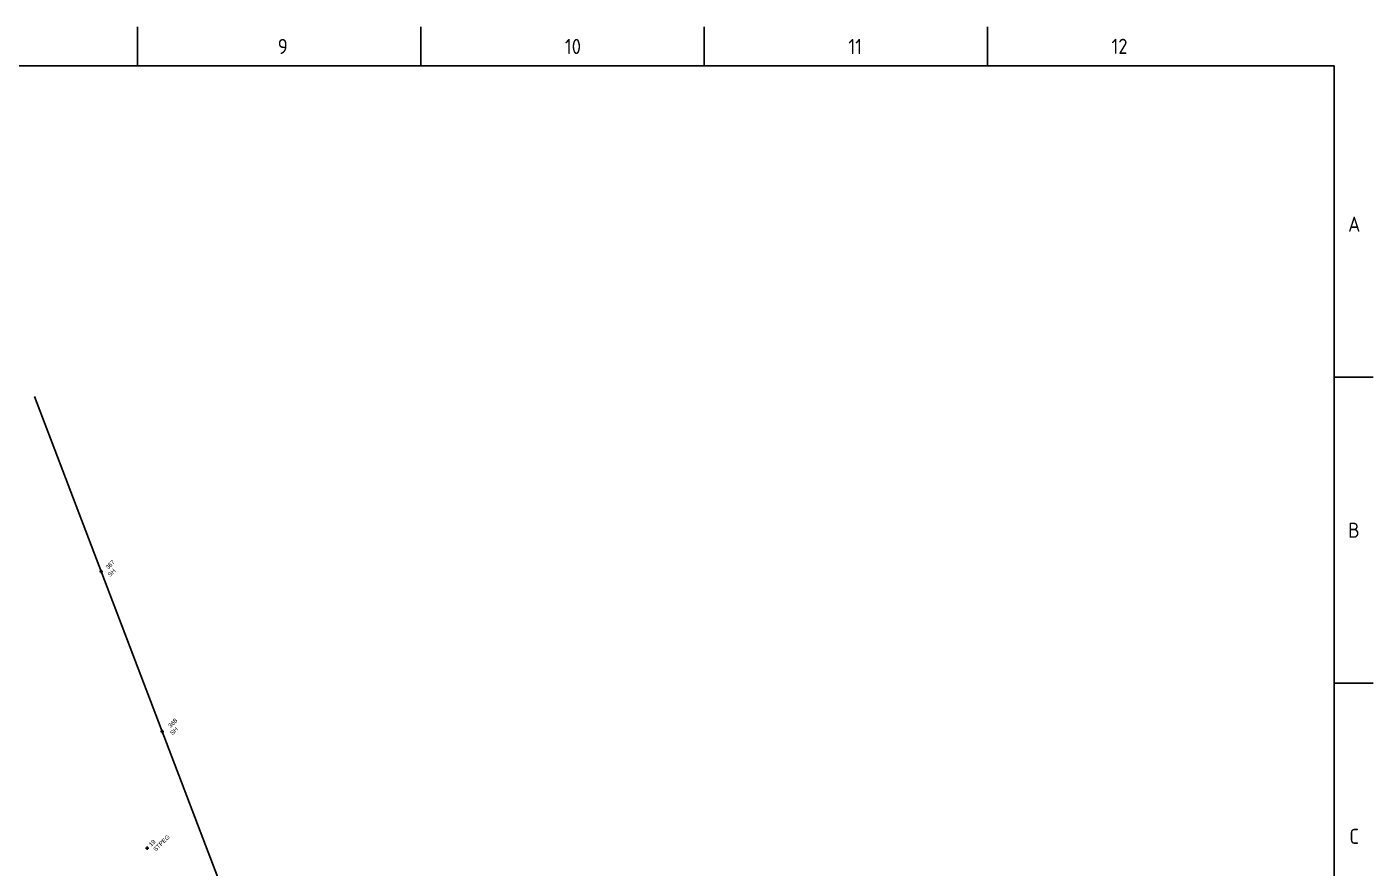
# Paper-space layout 'Survey' of a CAD drawing. Header units: metres, sheet in millimetres. Extents: x -21 to 813, y -3 to 583.
# Drawn here: x 501.6 to 812.8, y 389 to 583.4 of the extents above; entities that cross this region are included whole.
import ezdxf
from ezdxf.enums import TextEntityAlignment as Align

# ---------------------------------------------------------------- set-up
doc = ezdxf.new("R2010")
doc.units = ezdxf.units.M
doc.layers.get('0').update_dxf_attribs({"color": 6})
doc.layers.add('Notes', color=7, linetype='Continuous')
doc.layers.add('SupportsUG_SP_EXT', color=7, linetype='Continuous')
doc.layers.get('0').freeze()
doc.styles.add('ARIAL', font='arial.ttf', dxfattribs={"height": 2})
doc.styles.add('iecISOCP', font='isocp.shx')
doc.styles.get("Standard").update_dxf_attribs({"font": 'arial.ttf'})

# ---------------------------------------------------------------- blocks, each defined once
blk = doc.blocks.new('A1_FRAME_TITLE')
at = {"layer": 'Notes', "linetype": 'Continuous'}
for p, q in [((547.7, 574.39), (547.7, 583.39)), ((613.21, 574.39), (613.21, 583.39)), ((678.72, 574.39), (678.72, 583.39)), ((744.23, 574.39), (744.23, 583.39)), ((833.35, 502.43), (824.35, 502.43)), ((824.37, 431.68), (833.35, 431.68))]:
    blk.add_line(p, q, dxfattribs=at)
at = {"layer": 'Notes', "color": 3, "linetype": 'Continuous'}
blk.add_line((824.37, 5.97), (824.37, 574.39), dxfattribs=at)
at = {"layer": 'Notes', "color": 3, "linetype": 'Continuous', "flags": 128}
blk.add_lwpolyline([(824.37, 574.39), (149.5, 574.39)], dxfattribs=at)
blk.add_attdef('DRAFT_NUM', (29.9, 23.29), '', height=2.5, rotation=90)
at = {"layer": 'Notes', "color": 7, "style": 'iecISOCP'}
for s, p in [('9', (580.11, 577.12)), ('10', (646.5, 577.12)), ('11', (712.06, 577.12)), ('12', (772.87, 577.16)), ('A', (827.58, 536.06)), ('B', (827.58, 465.31)), ('C', (827.87, 394.56))]:
    blk.add_text(s, height=3.5, dxfattribs=at).set_placement(p)
at = {"layer": 'Notes', "color": 7, "style": 'iecISOCP', "flags": 8}
blk.add_attdef('VERSION_NO', text='', height=2.5, rotation=90, dxfattribs=at).set_placement((302.04, 43.81), align=Align.MIDDLE_CENTER)
at = {"layer": 'Notes', "color": 7, "style": 'iecISOCP'}
for tag, p in [('CAP_NO', (513.19, 43.46)), ('IE_NUM', (513.05, 37.81)), ('REF_No_1', (335.24, 32.31)), ('REF_1', (362.52, 32.31)), ('GEN_WO', (441.71, 31.76)), ('HV_SWITCH', (513.46, 32.16)), ('REF_No_2', (335.24, 26.31)), ('REF_2', (362.52, 26.31)), ('OH_WO', (441.71, 25.81)), ('UBD_REF', (513.05, 25.83)), ('REF_No_3', (335.24, 20.31)), ('REF_3', (362.52, 20.31)), ('UG_WO', (441.71, 20.05)), ('GIS_MAP_No', (513.05, 20.04)), ('REF_No_4', (335.24, 14.31)), ('REF_4', (362.52, 14.31)), ('SUB_WO', (441.71, 13.81)), ('HV_OP_DIAG', (513.33, 14.2)), ('LGA', (512.95, 7.78))]:
    blk.add_attdef(tag, p, '', height=2.5, dxfattribs=at)
at = {"layer": 'Notes', "style": 'iecISOCP'}
for tag, p in [('T1', (684.37, 39.47)), ('T2', (684.37, 34.35)), ('T3', (684.37, 28.92)), ('T4', (684.37, 23.66)), ('T5', (684.37, 18.23)), ('T6', (684.37, 12.97))]:
    blk.add_attdef(tag, text='', height=3.5, dxfattribs=at).set_placement(p, align=Align.CENTER)
at = {"layer": 'Notes', "color": 7, "style": 'iecISOCP'}
for tag, p in [('scale', (567.76, 33.27)), ('DRAWN', (567.76, 24.93)), ('DATE', (567.76, 16.88)), ('CHD', (567.76, 8.37)), ('DESIGN', (605.62, 9.15))]:
    blk.add_attdef(tag, text='', height=2.5, dxfattribs=at).set_placement(p, align=Align.CENTER)
at = {"layer": 'Notes', "color": 4, "style": 'iecISOCP'}
blk.add_attdef('NUM', text='', height=7, dxfattribs=at).set_placement((792.37, 20.12), align=Align.MIDDLE_CENTER)
at = {"layer": 'Notes', "color": 1, "style": 'iecISOCP'}
blk.add_attdef('REV', text='', height=5, dxfattribs=at).set_placement((820.05, 17.1), align=Align.CENTER)
at = {"layer": 'Notes', "color": 7, "style": 'iecISOCP'}
for tag, p in [('NS', (790.71, 8.12)), ('SHTS', (805.41, 8.12))]:
    blk.add_attdef(tag, text='', height=2.5, dxfattribs=at).set_placement(p, align=Align.MIDDLE)
at = {"layer": 'Notes', "style": 'iecISOCP'}
blk.add_attdef('ExportID', (9.08, 2.39), '', height=2.5, dxfattribs=at)
at = {"layer": 'Notes', "style": 'iecISOCP', "flags": 1}
for tag, p in [('ProjectType', (14.17, -26.8)), ('ProjectNumber', (23.56, -26.82)), ('DrawingNumber', (35.51, -26.8)), ('ProjectDescription', (47.56, -26.83)), ('ExportDate', (60.28, -26.79)), ('ExportUserName', (69.15, -26.8)), ('DesignerCompanyName', (81.48, -26.79)), ('ExportAreaOfInterest', (97.1, -26.81)), ('GIS_SUCCESS', (112, -26.78)), ('CAD_SUCCESS', (121.79, -26.78)), ('DEPOTCODE', (132.11, -26.88)), ('ExportCategories', (140.08, -26.8)), ('Comments', (154.38, -26.88))]:
    blk.add_attdef(tag, p, '', height=1, dxfattribs=at)

psp = doc.layouts.new('Survey')

# ---------------------------------------------------------------- linework, layer by layer
at = {"layer": 'Notes', "ltscale": 10}
psp.add_line((567.83, 328.96), (503.29, 497.97), dxfattribs=at)
at = {"layer": 'Notes'}
for p, q in [((518.74, 457.9), (518.74, 457.15)), ((532.86, 420.93), (532.86, 420.18)), ((529.35, 393.92), (529.35, 393.17))]:
    psp.add_line(p, q, dxfattribs=at)
for points in [[(519.12, 457.52), (518.74, 457.52), (518.37, 457.52)], [(533.23, 420.55), (532.86, 420.55), (532.48, 420.55)], [(529.72, 393.54), (529.35, 393.54), (528.97, 393.54)]]:
    psp.add_lwpolyline(points, dxfattribs=at)

# ---------------------------------------------------------------- block references
at = {"layer": 'SupportsUG_SP_EXT'}
psp.add_blockref('A1_FRAME_TITLE', (-20.55, 0), dxfattribs=at)

# ---------------------------------------------------------------- texts
at = {"layer": 'Notes', "style": 'ARIAL'}
for s, p in [('367', (520.36, 457.91)), ('SH', (520.82, 456.2)), ('368', (534.8, 421.32)), ('SH', (535.26, 419.61)), ('19', (530.34, 393.86)), ('STPEG', (531.36, 392.72))]:
    psp.add_text(s, height=1, rotation=45, dxfattribs=at).set_placement(p)

doc.saveas('drawing.dxf')
